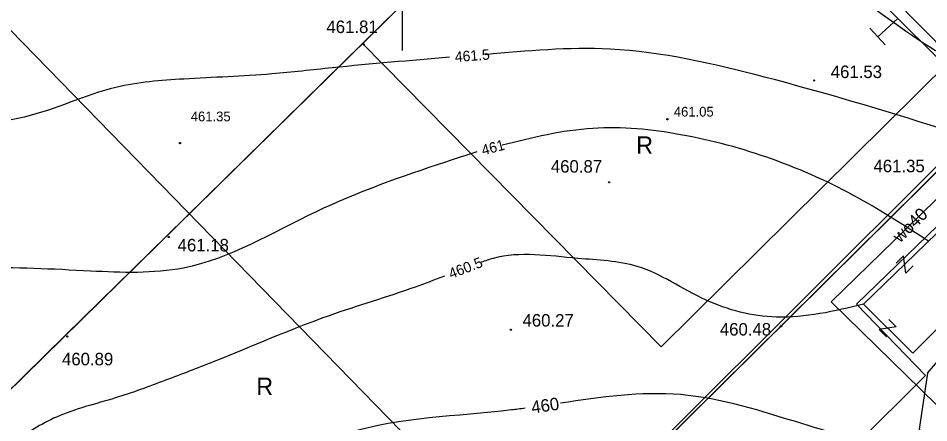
# Model space of a CAD drawing. Extents: x 7414408 to 7414584, y 5562978 to 5563164.
# Drawn here: x 7414472.4 to 7414537.8, y 5563020.7 to 5563049.8 of the extents above; entities that cross this region are included whole.
import ezdxf

# ---------------------------------------------------------------- set-up
doc = ezdxf.new("R2010")
doc.units = 0
for name, color, linetype in [('EBUPP_310', 7, 'Continuous'), ('EPGPO_208', 7, 'Continuous'), ('EPGPO_216', 7, 'Continuous'), ('EUZPU_218', 7, 'Continuous'), ('SDRPT_413', 7, 'Continuous'), ('SDRPZ_401', 7, 'Continuous'), ('SZPPD_930', 7, 'Continuous'), ('SZWTW_852', 7, 'Continuous'), ('UCCPC_624', 7, 'Continuous'), ('UINPB_671', 7, 'Continuous'), ('UINPB_672', 7, 'Continuous'), ('UINPB_674', 7, 'Continuous'), ('UTTPC_706', 7, 'Continuous'), ('Warstwa 3', 7, 'Continuous'), ('Warstwa 60', 7, 'Continuous')]:
    doc.layers.add(name, color=color, linetype=linetype)

msp = doc.modelspace()

# ---------------------------------------------------------------- linework, layer by layer
at = {"layer": 'EBUPP_310'}
msp.add_lwpolyline([(7414533.1, 5563029.25), (7414539.86, 5563035.8), (7414544.31, 5563031.23), (7414539.68, 5563026.64), (7414538.6, 5563027.71), (7414536.65, 5563025.74)], close=True, dxfattribs=at)
msp.add_lwpolyline([(7414533.1, 5563029.25), (7414539.86, 5563035.8), (7414544.31, 5563031.23), (7414539.68, 5563026.64), (7414538.6, 5563027.71), (7414536.65, 5563025.74)], close=True, dxfattribs=at)
at = {"layer": 'EPGPO_216'}
msp.add_lwpolyline([(7414552.98, 5563036.23), (7414543.71, 5563032.33), (7414539.87, 5563036.29), (7414532.61, 5563029.26), (7414537.55, 5563024.12), (7414527.33, 5563013.95), (7414538.43, 5563002.62), (7414546.61, 5563010.75), (7414560.62, 5563028.53)], dxfattribs=at)
at = {"layer": 'EUZPU_218'}
for p, q in [((7414540.948, 5563048.369), (7414518.579, 5563026.197)), ((7414518.579, 5563026.197), (7414497.133, 5563047.996))]:
    msp.add_line(p, q, dxfattribs=at)
for points in [[(7414519.49, 5563069.99), (7414457.716, 5563009.217)], [(7414544.47, 5563044.82), (7414483.905, 5562984.79)]]:
    msp.add_lwpolyline(points, dxfattribs=at)
at = {"layer": 'SDRPT_413'}
msp.add_lwpolyline([(7414537.11, 5563020.26), (7414546.36, 5563010.94), (7414556.31, 5563028.11), (7414551.99, 5563032.5), (7414544.31, 5563031.23), (7414539.68, 5563026.64), (7414537.68, 5563024.29), (7414537.69, 5563024.29)], close=True, dxfattribs=at)
at = {"layer": 'SDRPZ_401'}
for centre, radius in [((7414497.23, 5563047.916), 0.045), ((7414529.559, 5563045.336), 0.045), ((7414519.023, 5563042.545), 0.05), ((7414484.026, 5563040.829), 0.05), ((7414514.84, 5563038.014), 0.045), ((7414483.218, 5563034.083), 0.045), ((7414507.785, 5563027.42), 0.045), ((7414527.175, 5563027.667), 0.045), ((7414475.948, 5563026.936), 0.045)]:
    msp.add_circle(centre, radius, dxfattribs=at)
at = {"layer": 'SZPPD_930'}
msp.add_line((7414535.255, 5563033.786), (7414537.211, 5563035.693), dxfattribs=at)
for points in [[(7414537.211, 5563035.693), (7414541.8, 5563040.17), (7414539.58, 5563042.58)], [(7414538.331, 5563022.018), (7414530.78, 5563029.42), (7414535.255, 5563033.786)]]:
    msp.add_lwpolyline(points, dxfattribs=at)
at = {"layer": 'SZWTW_852'}
for p, q in [((7414535.437, 5563032.211), (7414535.976, 5563032.733)), ((7414536.133, 5563031.493), (7414535.976, 5563032.733)), ((7414536.133, 5563031.493), (7414536.672, 5563032.015)), ((7414535.456, 5563027.624), (7414534.923, 5563028.151)), ((7414535.456, 5563027.624), (7414534.22, 5563027.44)), ((7414534.753, 5563026.913), (7414534.22, 5563027.44))]:
    msp.add_line(p, q, dxfattribs=at)
at = {"layer": 'UCCPC_624'}
msp.add_line((7414534.122, 5563048.479), (7414534.648, 5563047.888), dxfattribs=at)
for points in [[(7414529.603, 5563055.813), (7414535.555, 5563049.785), (7414551.707, 5563033.775), (7414561.19, 5563024.41), (7414566.972, 5563018.7)], [(7414535.555, 5563049.785), (7414534.122, 5563048.479), (7414533.553, 5563049.104)]]:
    msp.add_lwpolyline(points, dxfattribs=at)
at = {"layer": 'UINPB_671'}
for points in [[(7414512.319, 5563054.461), (7414493.555, 5563055.941), (7414478.29, 5563053.96), (7414453.184, 5563047.889), (7414445.069, 5563042.526)], [(7414545.411, 5563044.111), (7414543.26, 5563045.021), (7414537.51, 5563047.944), (7414530.396, 5563052.467), (7414522.424, 5563053.745), (7414514.8, 5563054.408)], [(7414537.772, 5563033.784), (7414532.753, 5563036.873), (7414519.972, 5563041.438), (7414513.671, 5563041.892), (7414507.153, 5563040.688)], [(7414505.334, 5563040.201), (7414503.082, 5563039.465), (7414493.762, 5563035.88), (7414484.276, 5563031.854), (7414477.602, 5563031.634), (7414469.495, 5563031.854), (7414463.484, 5563031.192), (7414454.549, 5563027.166), (7414449.861, 5563020.658), (7414448.512, 5563017.802)]]:
    msp.add_spline(points, degree=3, dxfattribs=at)
at = {"layer": 'UINPB_672'}
for points in [[(7414551.163, 5563037.77), (7414525.988, 5563045.581), (7414514.905, 5563047.586), (7414505.946, 5563047.189)], [(7414503.389, 5563046.998), (7414494.964, 5563046.241), (7414490.628, 5563045.805), (7414484.294, 5563045.436), (7414479.432, 5563044.834), (7414472.851, 5563042.705), (7414467.085, 5563041.816), (7414461.758, 5563040.514), (7414459.542, 5563040.092), (7414454, 5563038.825), (7414447.086, 5563033.178), (7414445.069, 5563030.992)], [(7414533.1, 5563029.25), (7414526.833, 5563028.323), (7414521.766, 5563029.563), (7414516.858, 5563031.964), (7414512.583, 5563032.545), (7414506.514, 5563032.545), (7414505.655, 5563032.273)], [(7414503.011, 5563031.27), (7414500.919, 5563030.487), (7414494.744, 5563028.428), (7414486.405, 5563025.103), (7414482.988, 5563023.784), (7414479.399, 5563022.517), (7414475.164, 5563021.145), (7414472.063, 5563019.245), (7414467.788, 5563014.864), (7414463.619, 5563008.32), (7414462.249, 5563004.989)]]:
    msp.add_spline(points, degree=3, dxfattribs=at)
at = {"layer": 'UINPB_674'}
for points in [[(7414535.732, 5563018.618), (7414528.68, 5563020.67), (7414519.958, 5563022.754), (7414511.36, 5563022.142)], [(7414508.808, 5563021.776), (7414507.825, 5563021.651), (7414496.133, 5563019.997), (7414486.709, 5563014.68), (7414481.708, 5563009.428), (7414478.54, 5562999.646), (7414476.947, 5562991.279)]]:
    msp.add_spline(points, degree=3, dxfattribs=at)
at = {"layer": 'UTTPC_706'}
for points in [[(7414517.881, 5563068.4), (7414509.818, 5563060.474), (7414497.133, 5563047.996), (7414483.075, 5563034.165), (7414475.815, 5563027.022), (7414457.716, 5563009.217)], [(7414483.905, 5562984.79), (7414504.565, 5563005.268), (7414515.844, 5563016.446), (7414542.592, 5563042.959)]]:
    msp.add_lwpolyline(points, dxfattribs=at)
at = {"layer": 'Warstwa 3'}
for p, q in [((7414542.877, 5563043.45), (7414491.369, 5563095.909)), ((7414456.891, 5563064.298), (7414534.117, 5562985.027))]:
    msp.add_line(p, q, dxfattribs=at)
msp.add_lwpolyline([(7414509.475, 5563010.321), (7414538.526, 5563039.344), (7414542.877, 5563043.45), (7414568.675, 5563017.327)], dxfattribs=at)
at = {"layer": 'Warstwa 60'}
msp.add_line((7414500, 5563047.5), (7414500, 5563052.5), dxfattribs=at)
msp.add_line((7414500, 5563047.5), (7414500, 5563052.5), dxfattribs=at)

# ---------------------------------------------------------------- texts
at = {"layer": 'EPGPO_208'}
for p in [(7414516.785, 5563040.068), (7414489.511, 5563022.725)]:
    msp.add_text('R', height=1.25, dxfattribs=at).set_placement(p)
at = {"layer": 'SDRPZ_401'}
for s, height, p in [('461.81', 0.9, (7414494.543, 5563048.742)), ('461.53', 0.9, (7414530.752, 5563045.508)), ('461.35', 0.7, (7414484.803, 5563042.398)), ('461.05', 0.7, (7414519.484, 5563042.742)), ('460.87', 0.9, (7414510.655, 5563038.71)), ('461.35', 0.9, (7414533.818, 5563038.738)), ('461.18', 0.9, (7414483.859, 5563033.05)), ('460.27', 0.9, (7414508.621, 5563027.645)), ('460.48', 0.9, (7414522.787, 5563027.001)), ('460.89', 0.9, (7414475.558, 5563024.86))]:
    msp.add_text(s, height=height, dxfattribs=at).set_placement(p)
at = {"layer": 'SZPPD_930'}
msp.add_text('wo40', height=0.9, rotation=44.28937, dxfattribs=at).set_placement((7414535.728, 5563033.618))
at = {"layer": 'UINPB_671'}
msp.add_text('461', height=0.75, rotation=14.9505, dxfattribs=at).set_placement((7414505.79, 5563039.946))
at = {"layer": 'UINPB_672'}
for s, rotation, p in [('461.5', 4.27684, (7414503.791, 5563046.655)), ('460.5', 21.07479, (7414503.492, 5563031.065))]:
    msp.add_text(s, height=0.75, rotation=rotation, dxfattribs=at).set_placement(p)
at = {"layer": 'UINPB_674'}
msp.add_text('460', height=0.9, rotation=8.26416, dxfattribs=at).set_placement((7414509.319, 5563021.389))

doc.saveas('drawing.dxf')
